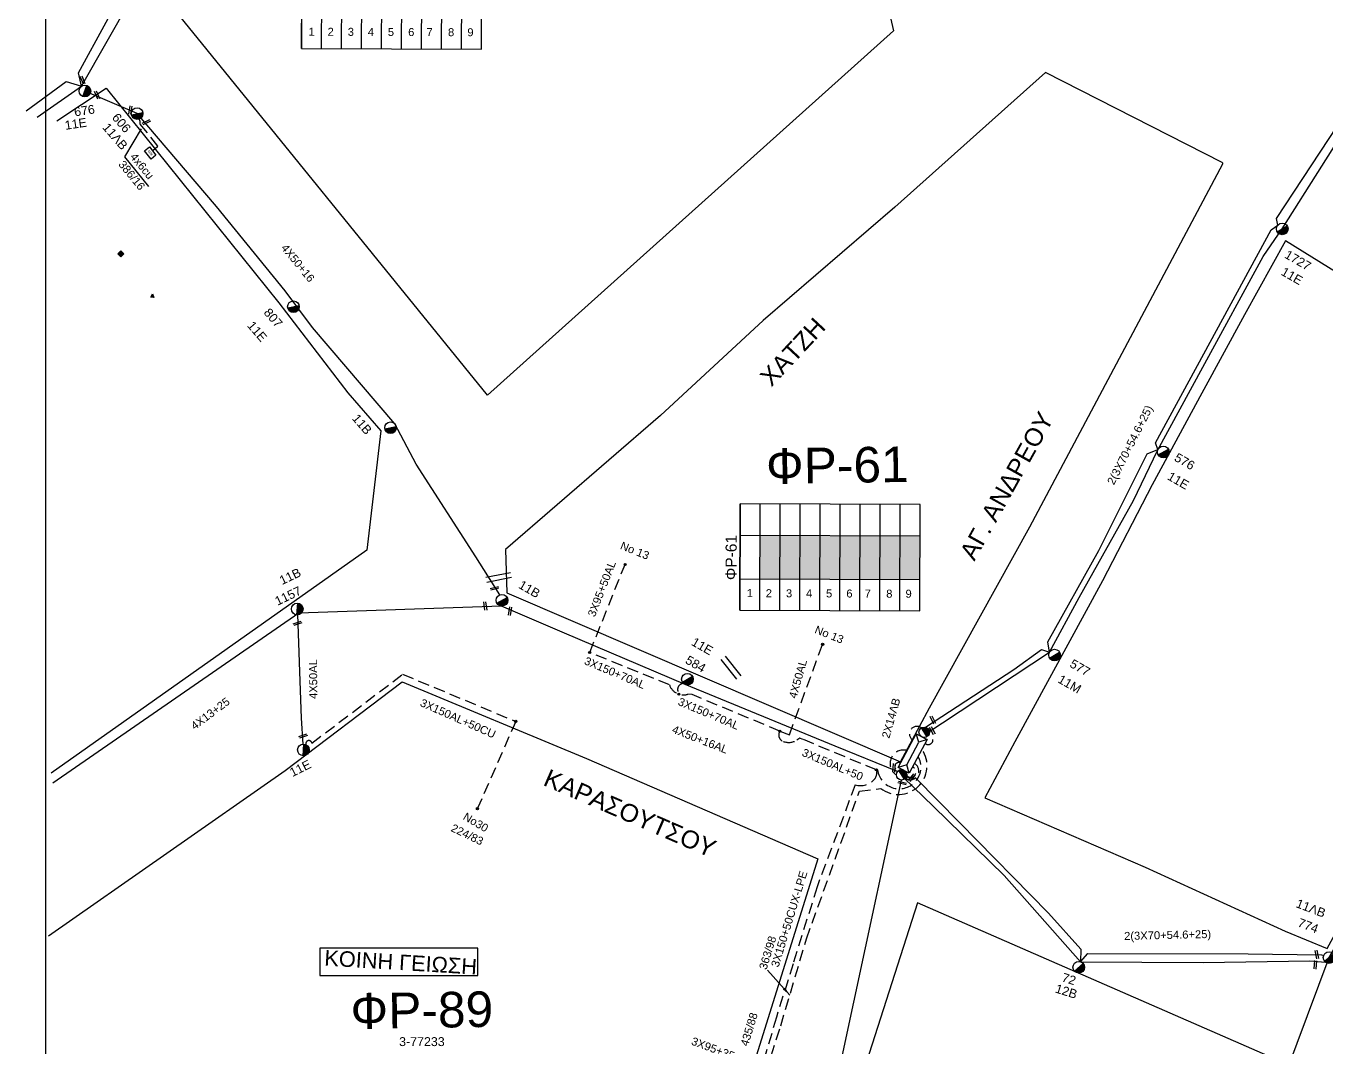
# Model space of a CAD drawing. Header units: millimetres. Extents: x 2087 to 5289, y 222 to 1137.
# Drawn here: x 2104.4 to 2250.6, y 341.8 to 456.7 of the extents above; entities that cross this region are included whole.
import ezdxf
from ezdxf.enums import TextEntityAlignment as Align

# ---------------------------------------------------------------- set-up
doc = ezdxf.new("R2010")
doc.units = ezdxf.units.MM
doc.linetypes.add('DASHED', pattern=[19.05, 12.7, -6.35])
for name, color, linetype in [('Pillar OTE', 7, 'Continuous'), ('Άγνωστα', 7, 'Continuous'), ('Ασφαλειοκιβώτια Χ.Τ 9 αναχωρήσεων', 7, 'Continuous'), ('Γυμνά εναέρια ΧΤ (3Φ)   4x50CU', 7, 'Continuous'), ('Γυμνά εναέρια ΧΤ και ΦΟΠ (3Φ)   4x50+16AL', 7, 'Continuous'), ('Επιγραφές - Σχήματα', 7, 'Continuous'), ('Καλώδια ΧΤ   3x150+50CU', 7, 'DASHED'), ('Καλώδια ΧΤ   3x150+70AL', 7, 'DASHED'), ('Καλώδια ΧΤ   3x150AL+50CU', 7, 'DASHED'), ('Καλώδια ΧΤ   3x150AL+50XLPE', 7, 'DASHED'), ('Καλώδια ΧΤ   4x50AL', 7, 'DASHED'), ('Μηχανική τομή', 7, 'Continuous'), ('Στύλος ΦΜ', 7, 'Continuous'), ('Στύλος ΦΜ @ 1', 7, 'Continuous'), ('Συνδέσεις', 7, 'Continuous'), ('Συνεστραμμένα ΧΤ   3x70+54.6+25 AL', 7, 'SYN_LINE'), ('Τομή', 7, 'Continuous'), ('Υποσταθμός εναέριος 2 στύλων', 7, 'Continuous'), ('Υποσταθμός πόλεως', 7, 'Continuous'), ('Υπόβαθρο ΔΕΗ', 7, 'Continuous'), ('Υπόγεια καλώδια Παροχών ΧΤ   4x6', 7, 'DASHED'), ('Υπόγειο καλώδιο Μέσης Τάσης 20KV', 7, 'Continuous')]:
    doc.layers.add(name, color=color, linetype=linetype)
doc.styles.add('arial', font='arial.ttf')
doc.styles.get("Standard").update_dxf_attribs({"font": 'arial.ttf'})
doc.linetypes.add('SYN_LINE', pattern='A,0.5,-0.0001,["/\\/\\/\\/",Standard,S=0.1,R=0,X=0,Y=-0.05],-0.25', length=0.7501)
doc.dimstyles.new('ISO-25', dxfattribs={"dimtxt": 2.5, "dimasz": 2.5, "dimexe": 1.25, "dimexo": 0.625, "dimtad": 1, "dimtxsty": 'Standard', "dimcen": 2.5, "dimadec": 0, "dimazin": 0, "dimtfac": 1, "dimtmove": 0, "dimatfit": 3, "dimfxl": 1, "dimarcsym": 0})

# ---------------------------------------------------------------- blocks, each defined once
blk = doc.blocks.new('ΤΟΜΗ')
at = {"layer": 'Τομή', "ltscale": 40}
for p, q in [((-5.68, 0), (5.68, 0)), ((5.68, -2.33), (-5.68, -2.33))]:
    blk.add_line(p, q, dxfattribs=at)
blk = doc.blocks.new('ΜΗΧΑΝΙΚΗ ΤΟΜΗ')
at = {"layer": 'Μηχανική τομή', "ltscale": 40}
for p, q in [((-1.89, 0.78), (1.89, 0.78)), ((1.89, 0), (-1.89, 0))]:
    blk.add_line(p, q, dxfattribs=at)
blk = doc.blocks.new('ΥΠΑΡΧΩΝ ΤΣΙΜΕΝΤΕΝΙΟΣ ΣΤΥΛΟΣ')
at = {"layer": 'Στύλος ΦΜ'}
blk.add_hatch(color=7, dxfattribs=at).paths.add_polyline_path([(-1.29, -2.28, 0.574793), (2.62, 0, 0.268822), (1.3, 2.27)])
at = {"layer": 'Στύλος ΦΜ', "color": 7}
blk.add_line((-1.29, -2.28), (1.3, 2.27), dxfattribs=at)
blk.add_circle((0, 0), 2.62, dxfattribs=at)
at = {"layer": 'Στύλος ΦΜ', "flags": 4}
for tag, p in [('ΑΡΙΘΜΟΣ', (-4.68, 8.05)), ('ΤΥΠΟΣ', (-4.91, 3.03))]:
    blk.add_attdef(tag, p, '', height=4, dxfattribs=at)
blk = doc.blocks.new('ΥΠΟΣΤΑΘΜΟΣ ΕΝΑΕΡΙΟΣ ΕΠΙ 2 ΣΤΥΛΩΝ')
at = {"layer": 'Υποσταθμός εναέριος 2 στύλων', "linetype": 'Continuous'}
for points in [[(-11.97, -2.11, 0.574793), (-8.45, -0.07, 0.268822), (-9.64, 1.98)], [(9.68, -2.15, 0.574793), (13.19, -0.1, 0.268822), (12.01, 1.95)]]:
    blk.add_hatch(color=256, dxfattribs=at).paths.add_polyline_path(points)
for p, q in [((-11.97, -2.11), (-9.64, 1.98)), ((9.68, -2.15), (12.01, 1.95))]:
    blk.add_line(p, q, dxfattribs=at)
for centre in [(-10.81, -0.07), (10.84, -0.1)]:
    blk.add_circle(centre, 2.36, dxfattribs=at)
at = {"layer": 'Υποσταθμός πόλεως', "linetype": 'Continuous', "ltscale": 40}
blk.add_lwpolyline([(-8.57, 2.82), (8.57, 2.82), (8.57, -2.82), (-8.57, -2.82)], close=True, dxfattribs=at)
for points in [[(-5.75, 0), (-8.57, 2.82)], [(-8.57, -2.82), (-5.75, 0)], [(-5.75, 0), (5.75, 0)], [(5.75, 0), (8.57, 2.82)], [(8.57, -2.82), (5.75, 0)]]:
    blk.add_lwpolyline(points, dxfattribs=at)
at = {"layer": 'Υποσταθμός εναέριος 2 στύλων', "ltscale": 40, "flags": 1}
for tag, p in [('ΜΕΤΑΣΧΗΜΑΤΙΣΜΟΣ', (14.09, 2.51)), ('ΙΣΧΥΣ', (14.07, -0.28)), ('ΑΡΙΘΜΟΣ', (14.19, -3))]:
    blk.add_attdef(tag, p, '', height=1.8, dxfattribs=at)
blk = doc.blocks.new('_ΣΥΝΔΕΣΗ')
at = {"layer": 'Συνδέσεις', "linetype": 'SYN_LINE', "ltscale": 40}
blk.add_hatch(color=256, dxfattribs=at).paths.add_polyline_path([(0.5, -0.01, 1), (-0.5, -0.01, 1)])
at = {"layer": 'Συνδέσεις'}
blk.add_circle((0, -0.01), 0.5, dxfattribs=at)
blk = doc.blocks.new('ΑΣΦΑΛΕΙΟΚΙΒΩΤΙΟ ΥΠΟΣΤΑΘΜΟΥ 9 ΑΝΑΧΩΡΗΣΕΩΝ')
at = {"layer": 'Ασφαλειοκιβώτια Χ.Τ 9 αναχωρήσεων', "ltscale": 40}
for p, q in [((-23.8, 40.36), (24.02, 40.36)), ((-9.72, 40.36), (-9.72, -40.64)), ((9.94, 40.36), (9.94, -40.64)), ((-23.8, 31.36), (24.02, 31.36)), ((-23.8, 22.36), (24.02, 22.36)), ((-23.8, 13.36), (24.02, 13.36)), ((-23.8, 4.36), (24.02, 4.36)), ((-23.8, -4.64), (24.02, -4.64)), ((-23.8, -13.64), (24.02, -13.64)), ((-23.8, -22.64), (24.02, -22.64)), ((-23.8, -31.64), (24.02, -31.64))]:
    blk.add_line(p, q, dxfattribs=at)
at = {"layer": 'Ασφαλειοκιβώτια Χ.Τ 9 αναχωρήσεων'}
blk.add_lwpolyline([(-23.8, -40.64), (24.02, -40.64), (24.02, 40.36), (-23.8, 40.36)], close=True, dxfattribs=at)
for s, p in [('1', (-17.96, 37.24)), ('2', (-17.96, 28.67)), ('3', (-17.96, 19.6)), ('4', (-17.96, 10.58)), ('5', (-17.96, 1.57)), ('6', (-17.96, -7.57)), ('7', (-17.96, -15.81)), ('8', (-17.96, -25.5)), ('9', (-17.96, -34.19))]:
    blk.add_text(s, height=3.6, rotation=270, dxfattribs=at).set_placement(p)
at = {"layer": 'Ασφαλειοκιβώτια Χ.Τ 9 αναχωρήσεων', "ltscale": 40}
for tag, height, p in [('ΟΝΟΜΑ', 5, (-0.16, 44.31)), ('ΚΕΙΜΕΝΟ 1', 2, (17.06, 35.59)), ('ΚΕΙΜΕΝΟ 2', 2, (17.06, 26.88)), ('ΚΕΙΜΕΝΟ 3', 2, (17.06, 17.69)), ('ΚΕΙΜΕΝΟ 4', 2, (17.06, 8.71)), ('ΚΕΙΜΕΝΟ 5', 2, (17.06, -0.13)), ('ΚΕΙΜΕΝΟ 6', 2, (17.06, -9.05)), ('ΚΕΙΜΕΝΟ 7', 2, (17.06, -18.13)), ('ΚΕΙΜΕΝΟ 8', 2, (17.06, -26.85)), ('ΚΕΙΜΕΝΟ 9', 2, (17.06, -35.99)), ('ΣΧ', 2, (-0.1, -42.64))]:
    blk.add_attdef(tag, text='', height=height, dxfattribs=at).set_placement(p, align=Align.MIDDLE_CENTER)
blk = doc.blocks.new('PILLAR ΟΤΕ')
at = {"layer": 'Pillar OTE', "ltscale": 40}
blk.add_lwpolyline([(-3.31, 2.02), (3.39, 2.02), (3.39, -1.99), (-3.31, -1.99)], close=True, dxfattribs=at)
at = {"layer": 'Pillar OTE', "insert": (-1.81, 0.71), "char_height": 1.3575, "width": 109.961, "attachment_point": 1}
blk.add_mtext('{\\fArial|b1|i0|c161|p34;OTE}', dxfattribs=at)
blk = doc.blocks.new('TSONTA XT1')
at = {"ltscale": 40}
h = blk.add_hatch(color=256, dxfattribs=at)
h.dxf.hatch_style = 1
h.paths.add_polyline_path([(595.96, 2487.66), (597.07, 2488.77), (595.96, 2489.87), (594.85, 2488.77)])
blk.add_lwpolyline([(594.85, 2488.77), (595.96, 2489.87), (597.07, 2488.77), (595.96, 2487.66)], close=True, dxfattribs=at)

msp = doc.modelspace()

# ---------------------------------------------------------------- hatches: boundary and pattern name
at = {"layer": 'Pillar OTE', "ltscale": 40}
h = msp.add_hatch(color=256, dxfattribs=at)
h.dxf.hatch_style = 1
h.paths.add_polyline_path([(2118.77, 426.14), (2118.63, 426.53), (2118.41, 426.17)])
at = {"layer": 'Ασφαλειοκιβώτια Χ.Τ 9 αναχωρήσεων'}
h = msp.add_hatch(color=85, dxfattribs=at)
h.dxf.hatch_style = 1
h.paths.add_polyline_path([(2186.92, 399.39), (2186.9, 394.48), (2189.15, 394.47), (2189.17, 399.39)])
h = msp.add_hatch(color=2, dxfattribs=at)
h.dxf.hatch_style = 1
h.paths.add_polyline_path([(2189.17, 399.39), (2189.15, 394.47), (2191.4, 394.47), (2191.42, 399.38)])
h = msp.add_hatch(color=133, dxfattribs=at)
h.dxf.hatch_style = 1
h.paths.add_polyline_path([(2191.42, 399.38), (2191.4, 394.47), (2193.65, 394.46), (2193.67, 399.37)])
h = msp.add_hatch(color=30, dxfattribs=at)
h.dxf.hatch_style = 1
h.paths.add_polyline_path([(2193.67, 399.37), (2193.65, 394.46), (2195.9, 394.45), (2195.92, 399.36)])
h = msp.add_hatch(color=6, dxfattribs=at)
h.dxf.hatch_style = 1
h.paths.add_polyline_path([(2195.92, 399.36), (2195.9, 394.45), (2198.15, 394.44), (2198.17, 399.36)])
h = msp.add_hatch(color=173, dxfattribs=at)
h.dxf.hatch_style = 1
h.paths.add_polyline_path([(2198.17, 399.36), (2198.15, 394.44), (2200.4, 394.43), (2200.42, 399.35)])
h = msp.add_hatch(color=1, dxfattribs=at)
h.dxf.hatch_style = 1
h.paths.add_polyline_path([(2200.42, 399.35), (2200.4, 394.43), (2202.65, 394.43), (2202.67, 399.34)])
h = msp.add_hatch(color=62, dxfattribs=at)
h.dxf.hatch_style = 1
h.paths.add_polyline_path([(2202.67, 399.34), (2202.65, 394.43), (2204.9, 394.42), (2204.92, 399.33)])

# ---------------------------------------------------------------- linework, layer by layer
at = {"layer": 'Pillar OTE', "ltscale": 40}
msp.add_lwpolyline([(2118.41, 426.17), (2118.63, 426.53), (2118.77, 426.14), (2118.41, 426.17)], dxfattribs=at)
at = {"layer": 'Άγνωστα', "color": 6, "linetype": 'DASHED', "ltscale": 0.1}
msp.add_lwpolyline([(2167.78, 386.2), (2171.75, 396.1)], dxfattribs=at)
at = {"layer": 'Άγνωστα', "color": 133, "linetype": 'SYN_LINE', "ltscale": 10}
msp.add_lwpolyline([(2202.79, 371.83), (2192.07, 321.91)], dxfattribs=at)
at = {"layer": 'Γυμνά εναέρια ΧΤ (3Φ)   4x50CU', "color": 2}
msp.add_lwpolyline([(2134.92, 390.52), (2135.15, 384.02), (2135.34, 378.8), (2135.53, 375.89)], dxfattribs=at)
at = {"layer": 'Γυμνά εναέρια ΧΤ και ΦΟΠ (3Φ)   4x50+16AL', "color": 30, "ltscale": 40}
msp.add_lwpolyline([(2227.39, 281.87), (2236.54, 313.35), (2250.91, 351.88), (2260.49, 368.29), (2273.98, 384.43), (2289.46, 436.56)], dxfattribs=at)
at = {"layer": 'Γυμνά εναέρια ΧΤ και ΦΟΠ (3Φ)   4x50+16AL', "color": 2}
msp.add_lwpolyline([(2202.39, 372.83), (2202.39, 372.83), (2195.38, 375.66), (2178.51, 382.59), (2164.92, 388.37), (2157.87, 391.42), (2135.05, 390.61), (2107.42, 371.51)], dxfattribs=at)
at = {"layer": 'Επιγραφές - Σχήματα'}
msp.add_lwpolyline([(3200.59, 789.29), (3200.59, 789.29), (2106.58, 789.29), (2106.58, 238.36), (3200.59, 238.29)], dxfattribs=at)
at = {"layer": 'Επιγραφές - Σχήματα', "color": 190}
msp.add_lwpolyline([(2137.44, 349.85), (2155.2, 349.85), (2155.2, 352.94), (2137.44, 352.94)], close=True, dxfattribs=at)
at = {"layer": 'Καλώδια ΧΤ   3x150+50CU', "color": 2, "linetype": 'DASHED', "ltscale": 0.1}
msp.add_lwpolyline([(2135.88, 375.82, -1.109149), (2136.53, 376.01), (2146.74, 383.75), (2159.46, 378.45), (2155.2, 368.75)], format="xyb", dxfattribs=at)
at = {"layer": 'Καλώδια ΧΤ   3x150+50CU', "color": 85, "linetype": 'DASHED', "ltscale": 0.1}
msp.add_arc((2205.83, 376.37), 0.533, 229.667, 84.9692, dxfattribs=at)
at = {"layer": 'Καλώδια ΧΤ   3x150+50CU', "color": 133, "linetype": 'DASHED', "ltscale": 0.1}
msp.add_arc((2203.06, 373.71), 1.52, 74.3758, 237.8771, dxfattribs=at)
at = {"layer": 'Καλώδια ΧΤ   3x150+70AL', "color": 6, "linetype": 'DASHED', "ltscale": 0.1}
msp.add_lwpolyline([(2189.15, 377.35), (2179.29, 381.46), (2178.81, 381.5, -0.415807), (2176.74, 382.57), (2167.78, 386.2)], format="xyb", dxfattribs=at)
msp.add_arc((2178.33, 382.04), 0.672, 90.9001, 217.7322, dxfattribs=at)
at = {"layer": 'Καλώδια ΧΤ   3x150AL+50CU', "color": 1, "linetype": 'DASHED', "ltscale": 0.1}
msp.add_arc((2204.57, 377.04), 0.848, 53.7492, 231.944, dxfattribs=at)
at = {"layer": 'Καλώδια ΧΤ   3x150AL+50XLPE', "color": 6, "linetype": 'DASHED', "ltscale": 0.1}
for points in [[(2200.01, 373, 0.143314), (2200.01, 373), (2191.73, 376.42), (2191.41, 376.55), (2191.06, 376.34, -0.227569), (2189.54, 376.19, -0.481094), (2189.15, 377.35)], [(2200.01, 373), (2200.04, 372.76, -0.204322), (2199.82, 371.99, -0.305513), (2197.63, 371.32), (2193.34, 359.84), (2190.64, 351.19), (2188.77, 345.19), (2186.58, 337.74), (2185.87, 337.16), (2183.59, 329.83)]]:
    msp.add_lwpolyline(points, format="xyb", dxfattribs=at)
at = {"layer": 'Καλώδια ΧΤ   3x150AL+50XLPE', "color": 62, "linetype": 'DASHED', "ltscale": 0.1}
msp.add_lwpolyline([(2184.7, 329.47), (2185.33, 331.74), (2189.25, 344.22), (2192.14, 353.98), (2196.02, 364.74), (2198.09, 370.6), (2200.49, 370.91), (2200.49, 370.91, 0.857109), (2205.13, 375.29)], format="xyb", dxfattribs=at)
at = {"layer": 'Καλώδια ΧΤ   3x150AL+50XLPE', "color": 6, "linetype": 'DASHED', "ltscale": 0.1}
msp.add_arc((2202.57, 373.32), 2.45, 187.939, 28.9128, dxfattribs=at)
at = {"layer": 'Καλώδια ΧΤ   3x150AL+50XLPE', "color": 2, "linetype": 'DASHED', "ltscale": 0.1}
msp.add_arc((2202.5, 373.38), 0.434, 59.1314, 274.3185, dxfattribs=at)
at = {"layer": 'Καλώδια ΧΤ   3x150AL+50XLPE', "color": 30, "linetype": 'DASHED', "ltscale": 0.1}
msp.add_arc((2203.8, 372.86), 0.977, 237.1141, 60.0329, dxfattribs=at)
at = {"layer": 'Καλώδια ΧΤ   3x150AL+50XLPE', "color": 173, "linetype": 'DASHED', "ltscale": 0.1}
msp.add_arc((2203.85, 372.76), 0.606, 224.8702, 67.3291, dxfattribs=at)
at = {"layer": 'Καλώδια ΧΤ   4x50AL', "color": 6, "linetype": 'DASHED', "ltscale": 0.1}
msp.add_lwpolyline([(2189.15, 377.35), (2190.22, 376.95), (2193.96, 387.12)], dxfattribs=at)
at = {"layer": 'Συνεστραμμένα ΧΤ   3x70+54.6+25 AL', "color": 85, "linetype": 'SYN_LINE', "ltscale": 10}
msp.add_lwpolyline([(2205.46, 376.99), (2219.47, 386.24), (2222.81, 392.37), (2228.91, 403.3), (2231.63, 408.9), (2236.72, 418.29), (2243.48, 430.73), (2245.64, 433.84), (2254.57, 447.96), (2258.49, 453.64), (2271.02, 473.62), (2285.53, 493.38), (2295.17, 506.22), (2298.78, 511.35), (2311.85, 535.41), (2314.78, 541.17), (2326.77, 562.44), (2328.91, 566.3)], dxfattribs=at)
at = {"layer": 'Συνεστραμμένα ΧΤ   3x70+54.6+25 AL', "color": 6, "linetype": 'SYN_LINE', "ltscale": 10}
msp.add_lwpolyline([(2105.65, 446.42), (2110.64, 449.89), (2121.74, 469.38), (2128.34, 480.54), (2132.98, 489.17)], dxfattribs=at)
at = {"layer": 'Συνεστραμμένα ΧΤ   3x70+54.6+25 AL', "color": 30, "linetype": 'SYN_LINE', "ltscale": 10}
msp.add_lwpolyline([(2104.39, 447.13), (2108.89, 450.43), (2110.64, 449.89), (2110.3, 451.4), (2116.53, 462.83), (2122.04, 472.59), (2126.6, 480.17, -0.362465), (2126.6, 480.17, 0.025907), (2126.6, 480.17)], format="xyb", dxfattribs=at)
at = {"layer": 'Συνεστραμμένα ΧΤ   3x70+54.6+25 AL', "color": 1, "linetype": 'SYN_LINE', "ltscale": 10}
msp.add_lwpolyline([(2205.54, 377.79), (2205.54, 377.79), (2215.46, 384.3), (2218.57, 386.55), (2219.47, 386.24), (2219.28, 387.38), (2219.28, 387.38), (2225.02, 397.68), (2230.47, 408.56), (2231.67, 409.02), (2231.38, 409.79), (2244.38, 433.73), (2245.15, 434.28), (2245.01, 435.02), (2256.78, 452.88), (2256.78, 452.88), (2257.14, 453.43), (2257.92, 453.97)], dxfattribs=at)
at = {"layer": 'Συνεστραμμένα ΧΤ   3x70+54.6+25 AL', "color": 173, "linetype": 'SYN_LINE', "ltscale": 10}
msp.add_lwpolyline([(2203.04, 372.13), (2204.43, 372.05), (2209.34, 367.08), (2219.36, 356.88), (2223.01, 352.84), (2222.96, 351.42), (2223.8, 352.34), (2223.8, 352.34), (2241.81, 352.29), (2250.06, 352.2), (2250.3, 352.11)], dxfattribs=at)
at = {"layer": 'Συνεστραμμένα ΧΤ   3x70+54.6+25 AL', "color": 30, "linetype": 'SYN_LINE', "ltscale": 10}
msp.add_lwpolyline([(2203.04, 372.13), (2206.42, 368.87), (2214.39, 361.1), (2222.96, 351.42), (2236.75, 351.34), (2248.74, 351.53), (2250.5, 351.37)], dxfattribs=at)
at = {"layer": 'Υπόβαθρο ΔΕΗ'}
for points in [[(2136.37, 493.53), (2200.85, 460.88), (2201.92, 456.12), (2156.29, 415.13), (2119.58, 460.38), (2136.37, 493.53)], [(2107.85, 445.99), (2113.41, 449.68), (2132.82, 425.51), (2140.59, 415.41), (2144.29, 411.12), (2142.7, 397.7), (2107.22, 372.63)], [(2115.48, 441.96), (2118.16, 438.62)], [(2212.21, 369.84), (2230.23, 362.05), (2245.98, 354.84), (2250.7, 352.92), (2253.85, 358.67), (2260.01, 370.79), (2265.03, 380.27), (2266.01, 395.54), (2266.85, 408.85), (2267.51, 419.17), (2246.02, 432.51), (2241.38, 424.18), (2236.61, 415.38), (2231.02, 405.07), (2225.45, 394.26), (2215.58, 376.14), (2212.21, 369.84)], [(2106.93, 354.33), (2133.53, 372.93), (2146.7, 382.91), (2167.42, 374.28), (2193.42, 363), (2185.02, 336.09), (2181.61, 325.63), (2168.86, 330.19), (2157.4, 322.11), (2142.85, 311.79), (2123.55, 298.13), (2107.06, 286.66)], [(2192.47, 321.76), (2210.99, 310.66), (2220.78, 304.58), (2229.82, 299.04), (2232.84, 307.07), (2236.84, 318.71), (2240.57, 328.49), (2243.19, 335.95), (2244.87, 340.44), (2204.64, 358.03), (2197.59, 336.08), (2192.47, 321.76)]]:
    msp.add_lwpolyline(points, dxfattribs=at)
msp.add_lwpolyline([(2158.29, 397.78), (2158.44, 392.89), (2202.73, 373.9), (2205.97, 379.98), (2217.25, 400.32), (2238.96, 441.15, 0.429146), (2238.9, 441.31), (2219.04, 451.44), (2202.09, 436.29), (2187.29, 423.52), (2175.74, 412.87), (2158.29, 397.78)], format="xyb", dxfattribs=at)
at = {"layer": 'Υπόγεια καλώδια Παροχών ΧΤ   4x6', "color": 6, "linetype": 'DASHED', "ltscale": 0.1}
msp.add_lwpolyline([(2117.1, 446.19, -0.23607), (2117.2, 445.63), (2119.23, 443.11), (2118.64, 442.63)], format="xyb", dxfattribs=at)
at = {"layer": 'Υπόγειο καλώδιο Μέσης Τάσης 20KV', "color": 6}
msp.add_lwpolyline([(2157.65, 392.67), (2154.97, 396.95), (2148.27, 407.37), (2145.86, 411.92), (2136.61, 422.77), (2133.53, 426.89), (2125.81, 436.37), (2116.88, 446.81), (2111.01, 449.35)], dxfattribs=at)

# ---------------------------------------------------------------- block references
at = {"layer": 'Pillar OTE', "xscale": 0.1769600585987125, "yscale": 0.1769600585987125, "zscale": 0.1769600585987125, "rotation": 309}
msp.add_blockref('PILLAR ΟΤΕ', (2118.35, 442.39), dxfattribs=at)
at = {"layer": 'Ασφαλειοκιβώτια Χ.Τ 9 αναχωρήσεων', "xscale": 0.2500000000000001, "yscale": 0.2500000000000001, "zscale": 0.2500000000000001, "rotation": 89.79863056021844}
msp.add_blockref('ΑΣΦΑΛΕΙΟΚΙΒΩΤΙΟ ΥΠΟΣΤΑΘΜΟΥ 9 ΑΝΑΧΩΡΗΣΕΩΝ', (2145.48, 460.03), dxfattribs=at)
msp.add_blockref('ΑΣΦΑΛΕΙΟΚΙΒΩΤΙΟ ΥΠΟΣΤΑΘΜΟΥ 9 ΑΝΑΧΩΡΗΣΕΩΝ', (2194.75, 396.88), dxfattribs=at).add_auto_attribs({'ΟΝΟΜΑ': 'ΦΡ-61'})
at = {"layer": 'Μηχανική τομή'}
for p, xscale, yscale, zscale, rotation in [((2110.66, 450.54), 0.2499999999999993, 0.2499999999999993, 0.2499999999999993, 292.6221254827801), ((2112.46, 448.94), 0.2499999999999993, 0.2499999999999993, 0.2499999999999993, 114.3662074550476), ((2116.02, 447.23), 0.2499999999999993, 0.2499999999999993, 0.2499999999999993, 260.1950355415545), ((2117.88, 445.94), 0.2499999999999993, 0.2499999999999993, 0.2499999999999993, 206.2070485297916), ((2157.1, 393.31), 0.2499999999999996, 0.2499999999999996, 0.2499999999999996, 13.70554454184841), ((2155.93, 391.41), 0.2499999999999996, 0.2499999999999996, 0.2499999999999996, 278.2569295009708), ((2158.71, 390.85), 0.2499999999999996, 0.2499999999999996, 0.2499999999999996, 261.6988328822611), ((2134.89, 389.56), 0.2499999999999996, 0.2499999999999996, 0.2499999999999996, 197.8612217590752), ((2206.26, 378.58), 0.2499999999999997, 0.2499999999999997, 0.2499999999999997, 295.7285926079482), ((2206.21, 377.36), 0.2499999999999997, 0.2499999999999997, 0.2499999999999997, 299.2547567143812), ((2135.52, 376.89), 0.2499999999999996, 0.2499999999999996, 0.2499999999999996, 197.8612217590752), ((2201.89, 373.23), 0.2499999999999997, 0.2499999999999997, 0.2499999999999997, 265.1009922569275), ((2202.89, 371.43), 0.2499999999999997, 0.2499999999999997, 0.2499999999999997, 344.7342667836267), ((2204.07, 372.05), 0.2499999999999997, 0.2499999999999997, 0.2499999999999997, 52.58274764778992), ((2249.43, 352.21), 0.2499999999999996, 0.2499999999999996, 0.2499999999999996, 281.0639621474647), ((2249.27, 351.08), 0.2499999999999995, 0.2499999999999995, 0.2499999999999995, 264.6912378047724)]:
    msp.add_blockref('ΜΗΧΑΝΙΚΗ ΤΟΜΗ', p, dxfattribs=dict(at, xscale=xscale, yscale=yscale, zscale=zscale, rotation=rotation))
at = {"layer": 'Στύλος ΦΜ @ 1', "ltscale": 40}
ref = msp.add_blockref('ΥΠΑΡΧΩΝ ΤΣΙΜΕΝΤΕΝΙΟΣ ΣΤΥΛΟΣ', (2111.01, 449.35), dxfattribs=dict(at, xscale=0.2499999999999998, yscale=0.2499999999999998, zscale=0.2499999999999998, rotation=8.6009593432947))
ref.add_attrib('ΤΥΠΟΣ', '676', (2109.88, 446.49), dxfattribs={"layer": 'Στύλος ΦΜ', "height": 1, "rotation": 8.601, "flags": 4})
ref.add_attrib('ΑΡΙΘΜΟΣ', '11E', (2108.83, 444.98), dxfattribs={"layer": 'Στύλος ΦΜ', "height": 1, "rotation": 8.601, "flags": 4})
ref = msp.add_blockref('ΥΠΑΡΧΩΝ ΤΣΙΜΕΝΤΕΝΙΟΣ ΣΤΥΛΟΣ', (2116.88, 446.81), dxfattribs=dict(at, xscale=0.2499999999999998, yscale=0.2499999999999998, zscale=0.2499999999999998, rotation=310.7422488932054))
ref.add_attrib('ΤΥΠΟΣ', '606', (2113.99, 446.32), dxfattribs={"layer": 'Στύλος ΦΜ', "height": 1, "rotation": 310.7422, "flags": 4})
ref.add_attrib('ΑΡΙΘΜΟΣ', '11ΛΒ', (2112.92, 445.22), dxfattribs={"layer": 'Στύλος ΦΜ', "height": 1, "rotation": 310.7422, "flags": 4})
ref = msp.add_blockref('ΥΠΑΡΧΩΝ ΤΣΙΜΕΝΤΕΝΙΟΣ ΣΤΥΛΟΣ', (2245.64, 433.84), dxfattribs=dict(at, xscale=0.2499999999999998, yscale=0.2499999999999998, zscale=0.2499999999999998, rotation=330.1380714482834))
ref.add_attrib('ΤΥΠΟΣ', '1727', (2245.81, 430.65), dxfattribs={"layer": 'Στύλος ΦΜ', "height": 1, "rotation": 330.1381, "flags": 4})
ref.add_attrib('ΑΡΙΘΜΟΣ', '11E', (2245.41, 428.73), dxfattribs={"layer": 'Στύλος ΦΜ', "height": 1, "rotation": 330.1381, "flags": 4})
ref = msp.add_blockref('ΥΠΑΡΧΩΝ ΤΣΙΜΕΝΤΕΝΙΟΣ ΣΤΥΛΟΣ', (2134.46, 425.09), dxfattribs=dict(at, xscale=0.2499999999999998, yscale=0.2499999999999998, zscale=0.2499999999999998, rotation=310.7422488932054))
ref.add_attrib('ΤΥΠΟΣ', '807', (2131.05, 424.39), dxfattribs={"layer": 'Στύλος ΦΜ', "height": 1, "rotation": 310.7422, "flags": 4})
ref.add_attrib('ΑΡΙΘΜΟΣ', '11E', (2129.2, 422.93), dxfattribs={"layer": 'Στύλος ΦΜ', "height": 1, "rotation": 310.7422, "flags": 4})
ref = msp.add_blockref('ΥΠΑΡΧΩΝ ΤΣΙΜΕΝΤΕΝΙΟΣ ΣΤΥΛΟΣ', (2145.38, 411.48), dxfattribs=dict(at, xscale=0.2499999999999998, yscale=0.2499999999999998, zscale=0.2499999999999998, rotation=310.7422488932054))
ref.add_attrib('ΑΡΙΘΜΟΣ', '11Β', (2140.99, 412.49), dxfattribs={"layer": 'Στύλος ΦΜ', "height": 1, "rotation": 310.7422, "flags": 4})
ref = msp.add_blockref('ΥΠΑΡΧΩΝ ΤΣΙΜΕΝΤΕΝΙΟΣ ΣΤΥΛΟΣ', (2232.27, 408.75), dxfattribs=dict(at, xscale=0.2499999999999998, yscale=0.2499999999999998, zscale=0.2499999999999998, rotation=330.1380714482834))
ref.add_attrib('ΤΥΠΟΣ', '576', (2233.41, 407.83), dxfattribs={"layer": 'Στύλος ΦΜ', "height": 1, "rotation": 330.1381, "flags": 4})
ref.add_attrib('ΑΡΙΘΜΟΣ', '11E', (2232.63, 405.72), dxfattribs={"layer": 'Στύλος ΦΜ', "height": 1, "rotation": 330.1381, "flags": 4})
ref = msp.add_blockref('ΥΠΑΡΧΩΝ ΤΣΙΜΕΝΤΕΝΙΟΣ ΣΤΥΛΟΣ', (2134.89, 391.09), dxfattribs=dict(at, xscale=0.2499999999999998, yscale=0.2499999999999998, zscale=0.2499999999999998, rotation=25.48039212923086))
ref.add_attrib('ΤΥΠΟΣ', '11B', (2133.18, 393.78), dxfattribs={"layer": 'Στύλος ΦΜ', "height": 1, "rotation": 25.4804, "flags": 4})
ref.add_attrib('ΑΡΙΘΜΟΣ', '1157', (2132.67, 391.45), dxfattribs={"layer": 'Στύλος ΦΜ', "height": 1, "rotation": 25.4804, "flags": 4})
ref = msp.add_blockref('ΥΠΑΡΧΩΝ ΤΣΙΜΕΝΤΕΝΙΟΣ ΣΤΥΛΟΣ', (2157.91, 392.07), dxfattribs=dict(at, xscale=0.2499999999999998, yscale=0.2499999999999998, zscale=0.2499999999999998, rotation=330.1380714482834))
ref.add_attrib('ΤΥΠΟΣ', '11B', (2159.67, 393.51), dxfattribs={"layer": 'Στύλος ΦΜ', "height": 1, "rotation": 330.1381, "flags": 4})
ref = msp.add_blockref('ΥΠΑΡΧΩΝ ΤΣΙΜΕΝΤΕΝΙΟΣ ΣΤΥΛΟΣ', (2178.76, 383.19), dxfattribs=dict(at, xscale=0.2499999999999998, yscale=0.2499999999999998, zscale=0.2499999999999998, rotation=330.1380714482834))
ref.add_attrib('ΤΥΠΟΣ', '11E', (2179.11, 387.09), dxfattribs={"layer": 'Στύλος ΦΜ', "height": 1, "rotation": 330.1381, "flags": 4})
ref.add_attrib('ΑΡΙΘΜΟΣ', '584', (2178.43, 385.05), dxfattribs={"layer": 'Στύλος ΦΜ', "height": 1, "rotation": 330.1381, "flags": 4})
ref = msp.add_blockref('ΥΠΑΡΧΩΝ ΤΣΙΜΕΝΤΕΝΙΟΣ ΣΤΥΛΟΣ', (2220.04, 385.91), dxfattribs=dict(at, xscale=0.2499999999999998, yscale=0.2499999999999998, zscale=0.2499999999999998, rotation=330.1380714482834))
ref.add_attrib('ΤΥΠΟΣ', '577', (2221.65, 384.64), dxfattribs={"layer": 'Στύλος ΦΜ', "height": 1, "rotation": 330.1381, "flags": 4})
ref.add_attrib('ΑΡΙΘΜΟΣ', '11M', (2220.31, 382.89), dxfattribs={"layer": 'Στύλος ΦΜ', "height": 1, "rotation": 330.1381, "flags": 4})
ref = msp.add_blockref('ΥΠΑΡΧΩΝ ΤΣΙΜΕΝΤΕΝΙΟΣ ΣΤΥΛΟΣ', (2135.58, 375.24), dxfattribs=dict(at, xscale=0.2499999999999998, yscale=0.2499999999999998, zscale=0.2499999999999998, rotation=26.61946740817182))
ref.add_attrib('ΤΥΠΟΣ', '11E', (2134.34, 372.17), dxfattribs={"layer": 'Στύλος ΦΜ', "height": 1, "rotation": 26.6195, "flags": 4})
ref = msp.add_blockref('ΥΠΑΡΧΩΝ ΤΣΙΜΕΝΤΕΝΙΟΣ ΣΤΥΛΟΣ', (2250.91, 351.88), dxfattribs=dict(at, xscale=0.2499999999999998, yscale=0.2499999999999998, zscale=0.2499999999999998, rotation=339.0562755222887))
ref.add_attrib('ΤΥΠΟΣ', '774', (2247.29, 355.42), dxfattribs={"layer": 'Στύλος ΦΜ', "height": 1, "rotation": 339.0563, "flags": 4})
ref.add_attrib('ΑΡΙΘΜΟΣ', '11ΛΒ', (2247.09, 357.58), dxfattribs={"layer": 'Στύλος ΦΜ', "height": 1, "rotation": 339.0563, "flags": 4})
ref = msp.add_blockref('ΥΠΑΡΧΩΝ ΤΣΙΜΕΝΤΕΝΙΟΣ ΣΤΥΛΟΣ', (2222.76, 350.79), dxfattribs=dict(at, xscale=0.2499999999999998, yscale=0.2499999999999998, zscale=0.2499999999999998, rotation=342.5783735690665))
ref.add_attrib('ΤΥΠΟΣ', '12B', (2220.03, 347.98), dxfattribs={"layer": 'Στύλος ΦΜ', "height": 1, "rotation": 342.5784, "flags": 4})
ref.add_attrib('ΑΡΙΘΜΟΣ', '72', (2220.77, 349.23), dxfattribs={"layer": 'Στύλος ΦΜ', "height": 1, "rotation": 342.5784, "flags": 4})
at = {"layer": 'Συνδέσεις'}
for name, p, xscale, yscale, zscale in [('TSONTA XT1', (1931.77, -334.31), 0.3075184835441075, 0.3075184835441075, 0.3075184835441075), ('_ΣΥΝΔΕΣΗ', (2171.76, 396.1), 0.25, 0.25, 0.25), ('_ΣΥΝΔΕΣΗ', (2167.78, 386.2), 0.25, 0.25, 0.25), ('_ΣΥΝΔΕΣΗ', (2193.96, 387.12), 0.25, 0.25, 0.25), ('_ΣΥΝΔΕΣΗ', (2177.79, 381.51), 0.25, 0.25, 0.25), ('_ΣΥΝΔΕΣΗ', (2159.46, 378.45), 0.25, 0.25, 0.25), ('_ΣΥΝΔΕΣΗ', (2189.15, 377.35), 0.25, 0.25, 0.25), ('_ΣΥΝΔΕΣΗ', (2200.01, 373), 0.25, 0.25, 0.25), ('_ΣΥΝΔΕΣΗ', (2155.15, 368.64), 0.25, 0.25, 0.25)]:
    msp.add_blockref(name, p, dxfattribs=dict(at, xscale=xscale, yscale=yscale, zscale=zscale))
at = {"layer": 'Τομή', "xscale": 0.2499999999999994, "yscale": 0.2499999999999994, "zscale": 0.2499999999999994}
for p, rotation in [((2157.59, 394.36), 191.0481765623088), ((2183.44, 384.31), 128.4983185453708)]:
    msp.add_blockref('ΤΟΜΗ', p, dxfattribs=dict(at, rotation=rotation))
at = {"layer": 'Υποσταθμός εναέριος 2 στύλων', "xscale": 0.2499999999999999, "yscale": 0.2499999999999999, "zscale": 0.2499999999999999, "rotation": 62.07417652575584}
msp.add_blockref('ΥΠΟΣΤΑΘΜΟΣ ΕΝΑΕΡΙΟΣ ΕΠΙ 2 ΣΤΥΛΩΝ', (2204.09, 374.84), dxfattribs=at)

# ---------------------------------------------------------------- texts
at = {"ltscale": 40, "char_height": 4, "width": 21.1415, "attachment_point": 1, "rotation": 0.8451, "style": 'arial'}
for s, insert in [('{\\fArial|b0|i0|c204|p34;Ф}P-61', (2187.56, 409.15)), ('{\\fArial|b0|i0|c204|p34;Ф}P-89', (2140.84, 347.86))]:
    msp.add_mtext(s, dxfattribs=dict(at, insert=insert))
at = {"layer": 'Άγνωστα', "ltscale": 40, "char_height": 0.9, "attachment_point": 1, "rotation": 309.2807, "style": 'arial'}
for s, insert in [('386/16', (2115.42, 441.64)), ('4x6cu', (2116.73, 442.49))]:
    msp.add_mtext_dynamic_manual_height_columns(s, width=1.8, gutter_width=12.5, heights=[0.118], dxfattribs=dict(at, insert=insert))
at = {"layer": 'Άγνωστα', "ltscale": 40, "char_height": 0.9, "attachment_point": 1, "style": 'arial'}
for s, insert, width, rotation in [('4X50+16', (2133.71, 432.25), 69.1904, 309.2807), ('2(3X70+54.6+25)', (2225.91, 405.38), 69.1904, 63.1723), ('Νο 13', (2171.46, 398.7), 69.1904, 338.152), ('3X95+50AL', (2167.51, 390.45), 69.1904, 68.7487), ('Νο 13', (2193.32, 389.26), 69.1904, 338.152), ('4X13+25', (2122.81, 378.17), 69.1904, 36.8715), ('2X14ΛB', (2200.59, 376.72), 69.1904, 74.1774), ('3X150AL+50', (2191.9, 375.44), 69.1904, 337.0696), ('Νο30', (2153.9, 368.25), 69.1904, 329.4111), ('224/83', (2152.47, 366.96), 69.1904, 334.3656), ('3X150+50CUX-LPE', (2188.14, 350.99), 69.1904, 73.0667), ('363/98', (2186.79, 350.72), 69.1904, 73.0667), ('2(3X70+54.6+25)', (2227.85, 354.76), 69.1904, 1.3425), ('\\A1;435/88', (2184.7, 342.11), 68.5813, 73.0667), ('\\A1;3X95+35', (2179.43, 342.97), 68.5813, 339.4651)]:
    msp.add_mtext(s, dxfattribs=dict(at, insert=insert, width=width, rotation=rotation))
at = {"layer": 'Άγνωστα', "insert": (2146.34, 342.93), "char_height": 1, "width": 21.0201, "attachment_point": 1}
msp.add_mtext('3-77233', dxfattribs=at)
at = {"layer": 'Γυμνά εναέρια ΧΤ και ΦΟΠ (3Φ)   4x50+16AL', "ltscale": 40, "insert": (2177.27, 378.04), "char_height": 0.9, "width": 69.1904, "attachment_point": 1, "rotation": 338.7059, "style": 'arial'}
msp.add_mtext('4X50+16AL', dxfattribs=at)
at = {"layer": 'Επιγραφές - Σχήματα', "ltscale": 40, "char_height": 2, "attachment_point": 1, "style": 'arial'}
for s, insert, width, rotation in [('XATZH', (2186.74, 417.35), 21.1415, 47.0052), ('AΓ. ANΔPEOY', (2209.28, 397.37), 38.6956, 60.8334), ('KAPAΣOYTΣOY', (2163.22, 373.16), 21.1415, 336.5083)]:
    msp.add_mtext(s, dxfattribs=dict(at, insert=insert, width=width, rotation=rotation))
at = {"layer": 'Επιγραφές - Σχήματα', "color": 190, "insert": (2138, 352.74), "char_height": 1.75, "width": 17.5655, "attachment_point": 1, "rotation": 356.5763}
msp.add_mtext('KOINH ΓΕΙΩΣΗ', dxfattribs=at)
at = {"layer": 'Καλώδια ΧΤ   3x150+50CU', "ltscale": 40, "insert": (2148.98, 381.04), "char_height": 0.9, "width": 69.1904, "attachment_point": 1, "rotation": 336.0614, "style": 'arial'}
msp.add_mtext('3X150AL+50CU', dxfattribs=at)
at = {"layer": 'Καλώδια ΧΤ   3x150+70AL', "ltscale": 40, "char_height": 0.9, "width": 69.1904, "attachment_point": 1, "rotation": 337.0696, "style": 'arial'}
for insert in [(2167.42, 385.75), (2177.96, 381.16)]:
    msp.add_mtext('3X150+70AL', dxfattribs=dict(at, insert=insert))
at = {"layer": 'Καλώδια ΧΤ   4x50AL', "ltscale": 40, "char_height": 0.9, "width": 69.1904, "attachment_point": 1, "style": 'arial'}
for insert, rotation in [((2136.24, 380.97), 90.2912), ((2190.14, 381.2), 74.1774)]:
    msp.add_mtext('4X50AL', dxfattribs=dict(at, insert=insert, rotation=rotation))

# ---------------------------------------------------------------- leaders
at = {"layer": 'Επιγραφές - Σχήματα', "ltscale": 40}
for points, override in [([(2117.34, 445.09), (2115.48, 441.96)], {"dimasz": 0.5, "dimtad": 0}), ([(2190.27, 347.67), (2187.77, 350.48)], {"dimasz": 1, "dimtad": 0})]:
    msp.add_leader(points, dimstyle='ISO-25', override=override, dxfattribs=at)

doc.saveas('drawing.dxf')
